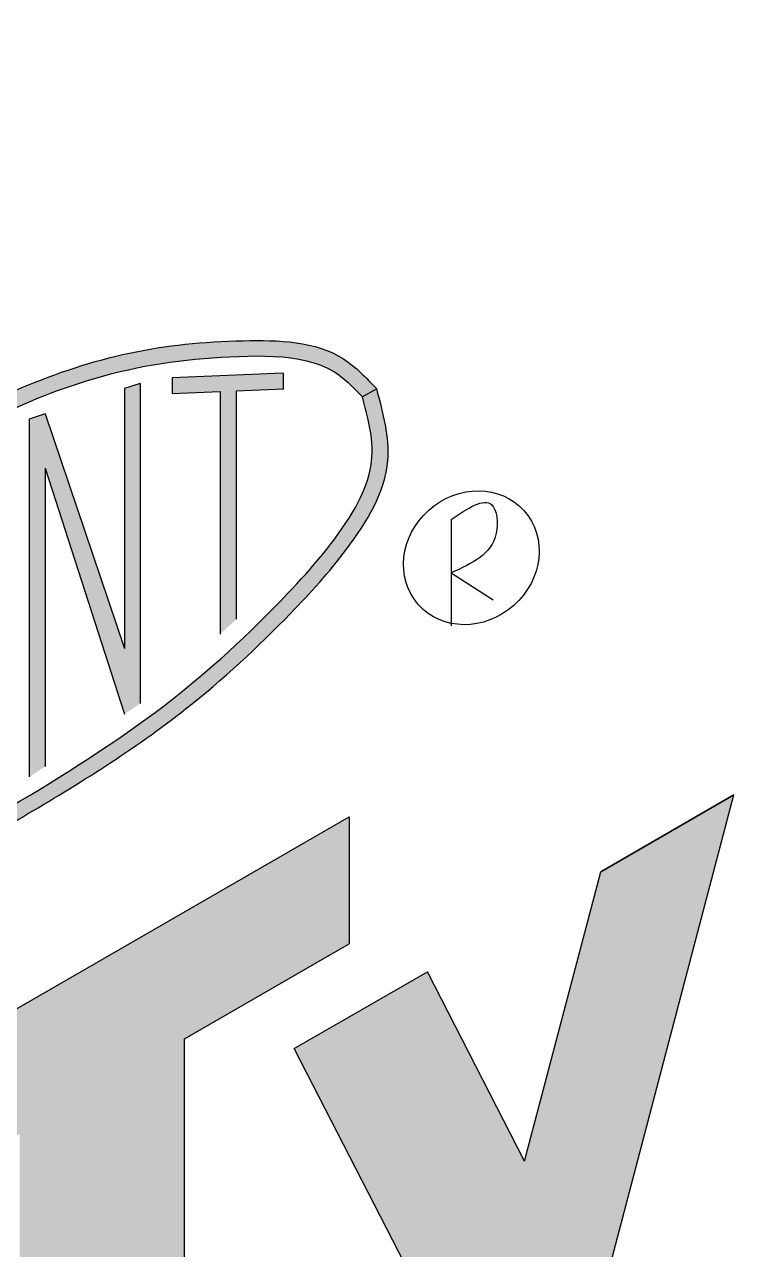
# Model space of a CAD drawing. Extents: x 0 to 51, y 0 to 66.
# Drawn here: x 14.854 to 16.279, y 43.976 to 46.391 of the extents above; entities that cross this region are included whole.
import ezdxf

# ---------------------------------------------------------------- set-up
doc = ezdxf.new("R2010")
doc.units = 0
doc.header["$LTSCALE"] = 1.5
doc.header["$MEASUREMENT"] = 0
for name, color, linetype in [('DUPONTLOGO', 242, 'CONTINUOUS'), ('INSULATION', 40, 'CONTINUOUS'), ('STRUCTURE', 252, 'CONTINUOUS')]:
    doc.layers.add(name, color=color, linetype=linetype)

# ---------------------------------------------------------------- blocks, each defined once
blk = doc.blocks.new('A$C1409495A')
at = {"layer": 'DUPONTLOGO', "color": 242}
for p, q in [((0.2343235615273898, 0.523827359091797), (0.2343235615273898, 1.616091367395711e-07)), ((0.2343235615273898, 0.2619137603504669), (0.4408312526641112, 0.1288168849679323))]:
    blk.add_line(p, q, dxfattribs=at)
blk.add_ellipse((0.333973993873542, 0.3360725358395484), major_axis=(0.2603864479023359, 0.231586749987972), ratio=0.9031737347499492, dxfattribs=at)
blk.add_spline([(0.2343235615273898, 0.523827359091797), (0.4345512185534517, 0.5967801724010542), (0.456416738787766, 0.4563911861724819), (0.2343235615273898, 0.2619137603504669)], degree=3, dxfattribs=at)

msp = doc.modelspace()

# ---------------------------------------------------------------- hatches: boundary and pattern name
at = {"layer": 'DUPONTLOGO'}
for color, points in [(242, [(13.74195948372059, 44.95803972249128), (13.74195948372059, 44.91814911310242), (13.74629067034566, 44.92185169936365), (13.75085578284242, 44.92573688899721), (13.75543038227141, 44.92961225145032), (13.76001404124511, 44.93347782827414), (13.76460633237598, 44.93733366101988), (13.76920682827647, 44.94117979123875), (13.77381510155905, 44.94501626048194), (13.77843072483617, 44.94884311030063), (13.7830532707203, 44.95266038224603), (13.78768231182391, 44.95646811786933), (13.79231742075946, 44.96026635872174), (13.79695817013939, 44.96405514635444), (13.80160413257619, 44.96783452231863), (13.8062548806823, 44.97160452816551), (13.8109099870702, 44.97536520544628), (13.81556902435236, 44.97911659571213), (13.8202315651412, 44.98285874051425), (13.8248971820492, 44.98659168140384), (13.82956544768885, 44.99031545993211), (13.83423593467258, 44.99403011765024), (13.83890821561286, 44.99773569610943), (13.84358186312215, 45.00143223686088), (13.84825644981294, 45.00511978145578), (13.85293154829765, 45.00879837144533), (13.85760673118875, 45.01246804838073), (13.86228157109872, 45.01612885381316), (13.86695564064001, 45.01978082929384), (13.87162851242508, 45.02342401637396), (13.8762997590664, 45.0270584566047), (13.88096895317643, 45.03068419153726), (13.88563566736764, 45.03430126272286), (13.89029947425246, 45.03790971171266), (13.89495994644338, 45.04150958005788), (13.89961665655287, 45.04510090930972), (13.90426917719336, 45.04868374101936), (13.90891708097733, 45.052258116738), (13.91355994051725, 45.05582407801685), (13.91819732842555, 45.05938166640708), (13.92282881731474, 45.06293092345991), (13.92745397979724, 45.06647189072653), (13.93207238848552, 45.07000460975813), (13.93668361599208, 45.07352912210591), (13.94128723492932, 45.07704546932106), (13.94588281790973, 45.08055369295479), (13.95046993754579, 45.08405383455829), (13.9550513836619, 45.08754597976709), (13.95963371303031, 45.09103028026694), (13.96421724185085, 45.09450681441877), (13.96880208244279, 45.09797565797309), (13.97338834712544, 45.10143688668042), (13.97797614821803, 45.10489057629125), (13.98256559803988, 45.10833680255612), (13.98715680891027, 45.11177564122551), (13.99174989314844, 45.11520716804996), (13.99634496307371, 45.11863145877997), (14.00094213100532, 45.12204858916605), (14.00554150926257, 45.12545863495871), (14.01014321016473, 45.12886167190846), (14.01474734603107, 45.13225777576582), (14.0193540291809, 45.1356470222813), (14.02396337193348, 45.13902948720541), (14.02857548660808, 45.14240524628865), (14.03319048552396, 45.14577437528155), (14.03780848100044, 45.14913694993461), (14.04242958535679, 45.15249304599836), (14.04705391091227, 45.15584273922327), (14.05168156998616, 45.15918610535989), (14.05631267489773, 45.16252322015873), (14.0609473379663, 45.16585415937028), (14.06558567151109, 45.16917899874505), (14.07022778785142, 45.17249781403358), (14.07487379930654, 45.17581068098636), (14.07952381819578, 45.17911767535391), (14.08417795683835, 45.18241887288673), (14.08883632755357, 45.18571434933535), (14.0934990426607, 45.18900418045026), (14.09816621447902, 45.19228844198199), (14.10283795532783, 45.19556720968104), (14.10751437752637, 45.19884055929793), (14.11219559339395, 45.20210856658316), (14.11688171524983, 45.20537130728725), (14.12157285541332, 45.20862885716072), (14.12626912620365, 45.21188129195406), (14.13097063994012, 45.2151286874178), (14.135677508942, 45.21837111930244), (14.1403898455286, 45.2216086633585), (14.14510776201915, 45.22484139533648), (14.14983137073297, 45.2280693909869), (14.15456078398931, 45.23129272606027), (14.15929611410746, 45.23451147630711), (14.16403747340669, 45.23772571747792), (14.16878497420629, 45.24093552532321), (14.17353872882555, 45.2441409755935), (14.17829884958371, 45.2473421440393), (14.18306544880006, 45.25053910641112), (14.18783863879389, 45.25373193845946), (14.19261853188449, 45.25692071593485), (14.19740524039111, 45.26010551458779), (14.20219887663305, 45.2632864101688), (14.20699955292956, 45.26646347842838), (14.21180738159995, 45.26963679511706), (14.21662247496347, 45.27280643598533), (14.22144494533943, 45.27597247678371), (14.22627401747282, 45.27913496480466), (14.23110853587301, 45.28229392766963), (14.23594840640177, 45.28544942252341), (14.24079353916753, 45.28860150663834), (14.24564384427876, 45.29175023728673), (14.25049923184393, 45.29489567174091), (14.25535961197147, 45.29803786727319), (14.26022489476985, 45.3011768811559), (14.26509499034752, 45.30431277066136), (14.26996980881293, 45.30744559306189), (14.27484926027455, 45.31057540562982), (14.27973325484082, 45.31370226563745), (14.2846217026202, 45.31682623035713), (14.28951451372114, 45.31994735706117), (14.29441159825213, 45.32306570302188), (14.29931286632157, 45.3261813255116), (14.30421822803797, 45.32929428180263), (14.30912759350973, 45.33240462916732), (14.31404087284534, 45.33551242487797), (14.31895797615326, 45.33861772620691), (14.32387881354192, 45.34172059042645), (14.3288032951198, 45.34482107480893), (14.33373133099533, 45.34791923662667), (14.33866283127701, 45.35101513315198), (14.34359770607324, 45.35410882165718), (14.34853586549251, 45.35720035941461), (14.35347721964325, 45.36028980369657), (14.35842167863396, 45.36337721177539), (14.36336915257306, 45.3664626409234), (14.36831955156899, 45.36954614841292), (14.37327278573024, 45.37262779151625), (14.37822876516525, 45.37570762750574), (14.38318739998248, 45.3787857136537), (14.38814860029038, 45.38186210723244), (14.3931122761974, 45.38493686551431), (14.39807833781202, 45.38801004577161), (14.40304669524267, 45.39108170527666), (14.40801725859782, 45.39415190130179), (14.41298993798591, 45.39722069111932), (14.4179646435154, 45.40028813200158), (14.42294128529477, 45.40335428122088), (14.42791977343245, 45.40641919604954), (14.43290001803689, 45.40948293375989), (14.43788192921656, 45.41254555162424), (14.4428654170799, 45.41560710691493), (14.44785039173539, 45.41866765690427), (14.45283676329146, 45.42172725886458), (14.45782444185659, 45.42478597006819), (14.46281333753922, 45.42784384778741), (14.46780336044779, 45.43090094929457), (14.47279442069079, 45.433957331862), (14.47778642837665, 45.437013052762), (14.48277929361385, 45.44006816926691), (14.48777292651081, 45.44312273864904), (14.492767237176, 45.44617681818072), (14.49776213571789, 45.44923046513427), (14.50275753224493, 45.45228373678201), (14.50775333686556, 45.45533669039626), (14.51274945968825, 45.45838938324934), (14.51774581082144, 45.46144187261358), (14.52274230037361, 45.46449421576129), (14.52773883845319, 45.4675464699648), (14.53147585122548, 45.46977061646992), (14.53521248074958, 45.47199394119755), (14.53894878308363, 45.474216314648), (14.54268481428582, 45.47643760732156), (14.54642063041435, 45.47865768971851), (14.55015628752736, 45.48087643233914), (14.55389184168307, 45.48309370568376), (14.55762734893963, 45.48530938025264), (14.56136286535522, 45.48752332654608), (14.56509844698803, 45.48973541506437), (14.56883414989625, 45.49194551630781), (14.57257003013801, 45.49415350077668), (14.57630614377153, 45.49635923897127), (14.58004254685497, 45.49856260139188), (14.58377929544652, 45.5007634585388), (14.58751644560435, 45.50296168091231), (14.59125405338665, 45.50515713901272), (14.59499217485157, 45.50734970334031), (14.59873086605731, 45.50953924439536), (14.60247018306205, 45.51172563267819), (14.60621018192396, 45.51390873868906), (14.60995091870122, 45.51608843292829), (14.613692449452, 45.51826458589614), (14.61743483023449, 45.52043706809293), (14.62117811710687, 45.52260575001893), (14.62492236612731, 45.52477050217446), (14.62866763335398, 45.52693119505977), (14.63241397484509, 45.52908769917518), (14.63616144665878, 45.53123988502097), (14.63991010485324, 45.53338762309745), (14.64366000548665, 45.53553078390488), (14.64741120461721, 45.53766923794358), (14.65116375830306, 45.53980285571382), (14.65491772260241, 45.54193150771591), (14.65867315357342, 45.54405506445013), (14.66243010727426, 45.54617339641676), (14.66618863976313, 45.54828637411612), (14.66994880709819, 45.55039386804847), (14.67371066533764, 45.55249574871413), (14.67747427053965, 45.55459188661337), (14.68123967876238, 45.55668215224649), (14.68500694606402, 45.55876641611378), (14.68877612850274, 45.56084454871553), (14.69254728213673, 45.56291642055203), (14.69632046302416, 45.56498190212358), (14.70009572722324, 45.56704086393046), (14.70387313079209, 45.56909317647297), (14.70765272978895, 45.57113871025139), (14.71143458027194, 45.57317733576603), (14.71521873829926, 45.57520892351716), (14.71900525992911, 45.57723334400508), (14.72279420121964, 45.57925046773008), (14.72658561822905, 45.58126016519247), (14.73037956701549, 45.58326230689251), (14.73417610363717, 45.58525676333051), (14.73797528415224, 45.58724340500675), (14.7417771646189, 45.58922210242154), (14.74558180109531, 45.59119272607515), (14.74938924963968, 45.59315514646789), (14.75319956631014, 45.59510923410003), (14.7570128071649, 45.59705485947187), (14.76082902826212, 45.59899189308372), (14.76464828566, 45.60092020543585), (14.76847063541672, 45.60283966702855), (14.77229613359043, 45.60475014836212), (14.77612483623932, 45.60665151993685), (14.77995679942157, 45.60854365225304), (14.78379207919536, 45.61042641581096), (14.78763073161889, 45.61229968111092), (14.79147281275029, 45.6141633186532), (14.79531837864776, 45.61601719893809), (14.79916748536949, 45.61786119246589), (14.80302018897365, 45.61969516973689), (14.80687654551842, 45.62151900125137), (14.81073661106197, 45.62333255750964), (14.81460044166248, 45.62513570901198), (14.81846809337813, 45.62692832625868), (14.82233962226711, 45.62871027975003), (14.82621508438757, 45.63048143998633), (14.83009453579773, 45.63224167746787), (14.83397803255572, 45.63399086269492), (14.83786563071976, 45.6357288661678), (14.84175738634799, 45.6374555583868), (14.84565335549863, 45.63917080985218), (14.8495535942298, 45.64087449106427), (14.85345815859975, 45.64256647252333), (14.85736710466659, 45.64424662472967), (14.86128048848855, 45.64591481818358), (14.86519836612379, 45.64757092338534), (14.86912079363049, 45.64921481083525), (14.8730478270668, 45.6508463510336), (14.87697952249093, 45.65246541448068), (14.88091593596106, 45.65407187167678), (14.88485712353534, 45.65566559312219), (14.88880314127198, 45.65724644931721), (14.89275404522914, 45.65881431076212), (14.89670989146499, 45.66036904795723), (14.90067073603774, 45.6619105314028), (14.90463663500553, 45.66343863159915), (14.90860764442657, 45.66495321904656), (14.912583820359, 45.66645416424532), (14.91656521886105, 45.66794133769572), (14.92055189599085, 45.66941460989806), (14.92454390780661, 45.67087385135261), (14.92854131036648, 45.67231893255969), (14.93254415972868, 45.67374972401957), (14.93655251195133, 45.67516609623255), (14.94056642309266, 45.67656791969893), (14.94458594921083, 45.67795506491898), (14.94861048190576, 45.67932710583804), (14.95263606628504, 45.68068217483864), (14.95666212156226, 45.68201999149981), (14.96068874666643, 45.68334058462191), (14.96471604052658, 45.68464398300524), (14.9687441020717, 45.68593021545012), (14.97277303023083, 45.6871993107569), (14.97680292393298, 45.68845129772587), (14.98083388210715, 45.68968620515738), (14.98486600368237, 45.69090406185174), (14.98889938758767, 45.69210489660928), (14.99293413275204, 45.69328873823032), (14.99697033810452, 45.69445561551519), (15.0010081025741, 45.6956055572642), (15.00504752508982, 45.69673859227769), (15.00908870458069, 45.69785474935598), (15.01313173997572, 45.69895405729938), (15.01717673020393, 45.70003654490823), (15.02122377419434, 45.70110224098284), (15.02527297087596, 45.70215117432355), (15.0293244191778, 45.70318337373067), (15.03337821802889, 45.70419886800453), (15.03743446635823, 45.70519768594545), (15.04149326309486, 45.70617985635376), (15.04555470716778, 45.70714540802977), (15.04961889750601, 45.70809436977382), (15.05368593303857, 45.70902677038622), (15.05775591269446, 45.70994263866731), (15.06182893540273, 45.7108420034174), (15.06590510009235, 45.71172489343682), (15.06998450569237, 45.71259133752589), (15.07406725113179, 45.71344136448494), (15.07815343533966, 45.71427500311428), (15.08224315724493, 45.71509228221425), (15.08633651577668, 45.71589323058516), (15.09043360986389, 45.71667787702734), (15.0945345384356, 45.71744625034112), (15.09863940042081, 45.71819837932681), (15.10274829474852, 45.71893429278475), (15.1068613203478, 45.71965401951525), (15.1109785761476, 45.72035758831864), (15.115100161077, 45.72104502799525), (15.11922617406496, 45.72171636734538), (15.12335671404054, 45.72237163516937), (15.12749187993273, 45.72301086026756), (15.13163177067054, 45.72363407144024), (15.13577648518302, 45.72424129748776), (15.13992612239916, 45.72483256721043), (15.14408078124798, 45.72540790940858), (15.14824056065851, 45.72596735288253), (15.15240555955972, 45.72651092643261), (15.15657587688069, 45.72703865885914), (15.16075161155041, 45.72755057896243), (15.16493286249789, 45.72804671554282), (15.16911972865213, 45.72852709740064), (15.1733123089422, 45.7289917533362), (15.17751070229706, 45.72944071214982), (15.18171500764575, 45.72987400264184), (15.18592532391727, 45.73029165361257), (15.19014175004068, 45.73069369386235), (15.19436438494495, 45.73108015219148), (15.19859332755912, 45.7314510574003), (15.2028286768122, 45.73180643828913), (15.20707053163321, 45.73214632365829), (15.21132461801064, 45.73247645476182), (15.21559776376006, 45.73280391281958), (15.21988873481919, 45.73312773272709), (15.2241962553034, 45.73344690728882), (15.2285190493281, 45.73376042930925), (15.23285584100869, 45.73406729159288), (15.23720535446057, 45.73436648694419), (15.24156631379915, 45.73465700816767), (15.24593744313981, 45.73493784806779), (15.25031746659798, 45.73520799944907), (15.25470510828904, 45.73546645511596), (15.25909909232841, 45.73571220787296), (15.26349814283148, 45.73594425052458), (15.26790098391365, 45.73616157587526), (15.27230633969032, 45.73636317672953), (15.27671293427687, 45.73654804589184), (15.28111949178876, 45.7367151761667), (15.28552473634133, 45.7368635603586), (15.28992739205003, 45.73699219127201), (15.29432618303022, 45.73710006171142), (15.29871983339733, 45.73718616448132), (15.30310706726675, 45.7372494923862), (15.30748660875386, 45.73728903823054), (15.31185718197412, 45.73730379481882), (15.31621751104286, 45.73729275495554), (15.32056632007553, 45.73725491144518), (15.32490233318752, 45.73718925709223), (15.32922427449422, 45.73709478470116), (15.33353086811104, 45.73697048707648), (15.33782083815339, 45.73681535702266), (15.34209290873665, 45.7366283873442), (15.34634580397625, 45.73640857084558), (15.35057824798756, 45.73615490033127), (15.35478896488598, 45.73586636860578), (15.35897667878695, 45.73554196847358), (15.36314011380583, 45.73518069273918), (15.36727799405806, 45.73478153420704), (15.37138904365901, 45.73434348568165), (15.37547198672408, 45.73386553996751), (15.37952554736869, 45.73334668986909), (15.38354844970823, 45.73278592819089), (15.38753941785811, 45.7321822477374), (15.39149717593372, 45.73153464131308), (15.39542044805046, 45.73084210172244), (15.39930795832376, 45.73010362176997), (15.40315843086898, 45.72931819426014), (15.40697058980155, 45.72848481199744), (15.41074315923686, 45.72760246778636), (15.41447486329031, 45.72667015443139), (15.4181644260773, 45.72568686473701), (15.42181057171324, 45.7246515915077), (15.42541202431352, 45.72356332754796), (15.42896750799355, 45.72242106566227), (15.43247574686873, 45.72122379865512), (15.43593546505447, 45.71997051933099), (15.43934538666616, 45.71866022049436), (15.44270423581918, 45.71729189494974), (15.44601073662898, 45.71586453550159), (15.44926361321092, 45.71437713495443), (15.45246158968041, 45.7128286861127), (15.45560339015287, 45.71121818178092), (15.45868773874369, 45.70954461476357), (15.46171335956825, 45.70780697786513), (15.46468173426669, 45.70600212464126), (15.46762594775468, 45.70410442836312), (15.47055746071541, 45.70210926460317), (15.47347812524794, 45.70001994354523), (15.4763897934513, 45.69783977537311), (15.4792943174246, 45.69557207027063), (15.48219354926687, 45.6932201384216), (15.48508934107717, 45.69078729000984), (15.48798354495457, 45.68827683521917), (15.49087801299814, 45.68569208423339), (15.49377459730694, 45.68303634723632), (15.49667514998001, 45.68031293441179), (15.49958152311643, 45.6775251559436), (15.50249556881525, 45.67467632201556), (15.50541913917556, 45.67176974281151), (15.50835408629638, 45.66880872851524), (15.51130226227679, 45.66579658931058), (15.51426551921585, 45.66273663538134), (15.51724570921263, 45.65963217691133), (15.52024468436628, 45.65648652408434), (15.54834190737699, 45.67226573473441), (15.54527174768373, 45.67551458672563), (15.54219901859497, 45.67875878581873), (15.53912115071529, 45.68199367911557), (15.53603557464916, 45.68521461371802), (15.53293972100113, 45.68841693672795), (15.52983102037572, 45.69159599524724), (15.52670690337747, 45.69474713637776), (15.5235648006109, 45.69786570722137), (15.52040214268052, 45.70094705487994), (15.51721636019087, 45.70398652645536), (15.51400488374645, 45.70697946904948), (15.51076514395183, 45.70992122976418), (15.5074945714115, 45.71280715570133), (15.50419059672998, 45.71563259396281), (15.50085065051184, 45.71839289165048), (15.49747216336155, 45.72108339586621), (15.49405256588366, 45.72369945371187), (15.49058928868271, 45.72623641228935), (15.48707976236321, 45.72868961870049), (15.48352141752969, 45.73105442004718), (15.47991209535445, 45.7333268376734), (15.47625217740155, 45.73550706480195), (15.47254301571853, 45.73759688840177), (15.46878596429333, 45.73959809862836), (15.4649823771139, 45.74151248563726), (15.46113360816818, 45.74334183958398), (15.45724101144415, 45.74508795062404), (15.45330594092971, 45.74675260891297), (15.44932975061285, 45.74833760460628), (15.44531379448148, 45.7498447278595), (15.44125942652359, 45.75127576882814), (15.4371680007271, 45.75263251766772), (15.43304087107995, 45.75391676453378), (15.42887939157011, 45.75513029958181), (15.42468491618553, 45.75627491296736), (15.42045879891413, 45.75735239484592), (15.41620239374387, 45.75836453537304), (15.41191705466272, 45.75931312470422), (15.40760413565862, 45.76019995299499), (15.40326499071949, 45.76102681040087), (15.39890097383332, 45.76179548707738), (15.39451343898801, 45.76250777318003), (15.39010374017155, 45.76316545886436), (15.38567323137188, 45.76377033428587), (15.38122326657694, 45.76432418960009), (15.37675519977466, 45.76482881496254), (15.37227038495301, 45.76528600052875), (15.36777017609995, 45.76569753645422), (15.3632559272034, 45.76606521289448), (15.35872899225132, 45.76639082000506), (15.35419072523166, 45.76667614794146), (15.34964248013236, 45.76692298685921), (15.34508561094138, 45.76713312691385), (15.34052147164667, 45.76730835826087), (15.33595141623616, 45.7674504710558), (15.3313767986978, 45.76756125545417), (15.32679897301956, 45.76764250161149), (15.32221929318936, 45.76769599968329), (15.31763911319518, 45.76772353982508), (15.31305978702494, 45.76772691219238), (15.30848266866661, 45.76770790694072), (15.30390911210812, 45.76766831422562), (15.29934047133742, 45.76760992420258), (15.29477810034246, 45.76753452702715), (15.2902233531112, 45.76744391285483), (15.28567758363158, 45.76733987184115), (15.28114198934156, 45.76722399576022), (15.27661677591286, 45.76709661961164), (15.27210176182029, 45.76695758773597), (15.26759676465221, 45.76680674335046), (15.26310160199702, 45.76664392967234), (15.25861609144309, 45.76646898991883), (15.25414005057877, 45.76628176730718), (15.24967329699246, 45.76608210505461), (15.24521564827252, 45.76586984637836), (15.24076692200734, 45.76564483449565), (15.23632693578526, 45.76540691262374), (15.23189550719468, 45.76515592397984), (15.22747245382398, 45.7648917117812), (15.2230575932615, 45.76461411924504), (15.21865074309567, 45.7643229895886), (15.2142517209148, 45.76401816602911), (15.20986034430732, 45.7636994917838), (15.20547643086155, 45.76336681006993), (15.20109979816591, 45.76301996410469), (15.19673026380875, 45.76265879710535), (15.19236764537845, 45.76228315228911), (15.18801176046338, 45.76189287287324), (15.18366242665192, 45.76148780207495), (15.17931946153246, 45.76106778311149), (15.17498268269333, 45.76063265920007), (15.17065190772294, 45.76018227355794), (15.16632695420964, 45.75971646940232), (15.16200763974183, 45.75923508995047), (15.15769378190785, 45.75873797841959), (15.15338519829612, 45.75822497802694), (15.14908170649497, 45.75769593198974), (15.14478312409281, 45.75715068352522), (15.14048926867798, 45.75658907585063), (15.13619995783887, 45.75601095218318), (15.13191500916386, 45.75541615574013), (15.12763424024131, 45.75480452973869), (15.12335746865961, 45.75417591739611), (15.11908451200711, 45.75353016192961), (15.1148151878722, 45.75286710655644), (15.11054931384325, 45.75218659449381), (15.10628670750864, 45.75148846895897), (15.10202718645675, 45.75077257316916), (15.09777056827593, 45.7500387503416), (15.09351667055458, 45.74928684369352), (15.08926531088105, 45.74851669644216), (15.08501630684373, 45.74772815180476), (15.08076947603099, 45.74692105299854), (15.07652463603119, 45.74609524324075), (15.07228160443275, 45.74525056574861), (15.06804019882398, 45.74438686373935), (15.0638002367933, 45.74350398043022), (15.05956153744246, 45.74260176062251), (15.05532402290402, 45.74168015696041), (15.051087782466, 45.74073929705062), (15.04685292070384, 45.73977932450124), (15.04261954219299, 45.73880038292035), (15.03838775150888, 45.73780261591607), (15.03415765322694, 45.73678616709648), (15.02992935192262, 45.73575118006968), (15.02570295217132, 45.73469779844377), (15.02147855854849, 45.73362616582684), (15.01725627562956, 45.73253642582699), (15.01303620798998, 45.73142872205233), (15.00881846020516, 45.73030319811094), (15.00460313685056, 45.72915999761092), (15.00039034250159, 45.72799926416037), (14.99618018173371, 45.72682114136739), (14.99197275912232, 45.72562577284007), (14.98776817924286, 45.72441330218651), (14.9835665466708, 45.7231838730148), (14.97936796598154, 45.72193762893304), (14.97517254175051, 45.72067471354934), (14.97098037855318, 45.71939527047178), (14.96679158096494, 45.71809944330846), (14.96260625356123, 45.71678737566749), (14.95842450091752, 45.71545921115694), (14.95424642760922, 45.71411509338493), (14.95007213821177, 45.71275516595956), (14.94590173730057, 45.7113795724889), (14.94173532945109, 45.70998845658107), (14.93757301923878, 45.70858196184417), (14.93341491123903, 45.70716023188627), (14.92926111002728, 45.70572341031549), (14.92511172017899, 45.70427164073993), (14.92096684626958, 45.70280506676766), (14.91682659287449, 45.7013238320068), (14.91269106456915, 45.69982808006544), (14.90856036592898, 45.69831795455168), (14.90443460152943, 45.69679359907362), (14.90031387594593, 45.69525515723934), (14.8961982937539, 45.69370277265695), (14.89208795952879, 45.69213658893454), (14.88798297784604, 45.69055674968021), (14.88388345328106, 45.68896339850206), (14.87978949040931, 45.68735667900819), (14.87570119380621, 45.68573673480669), (14.87161866804718, 45.68410370950565), (14.86754201770768, 45.68245774671318), (14.86347134736312, 45.68079899003737), (14.85940676158896, 45.67912758308631), (14.85534836496061, 45.67744366946812), (14.85129626205352, 45.67574739279087), (14.84725055460683, 45.67403889658667), (14.84321126376156, 45.6723183222278), (14.83917832047082, 45.67058580866976), (14.83515165092581, 45.66884149474045), (14.83113118131777, 45.66708551926776), (14.82711683783793, 45.66531802107961), (14.82310854667753, 45.66353913900387), (14.81910623402774, 45.66174901186845), (14.81510982607986, 45.65994777850126), (14.81111924902505, 45.65813557773016), (14.80713442905459, 45.65631254838309), (14.80315529235966, 45.65447882928792), (14.79918176513154, 45.65263455927256), (14.79521377356141, 45.6507798771649), (14.79125124384051, 45.64891492179284), (14.78729410216008, 45.64703983198427), (14.78334227471132, 45.64515474656711), (14.77939568768549, 45.64325980436923), (14.7754542672738, 45.64135514421854), (14.77151793966746, 45.63944090494294), (14.76758663105772, 45.63751722537033), (14.76366026763581, 45.6355842443286), (14.75973877559295, 45.63364210064564), (14.75582208112036, 45.63169093314936), (14.75191011040926, 45.62973088066765), (14.74800278965088, 45.62776208202841), (14.74410004503645, 45.62578467605955), (14.74020180275721, 45.62379880158894), (14.73630798900439, 45.6218045974445), (14.73241852996918, 45.61980220245412), (14.72853335184283, 45.61779175544569), (14.72465238081656, 45.61577339524712), (14.72077554308163, 45.6137472606863), (14.71690276482923, 45.61171349059113), (14.71303397225057, 45.6096722237895), (14.70916909153692, 45.60762359910932), (14.70530804887949, 45.60556775537848), (14.70145077046951, 45.60350483142488), (14.69759718249819, 45.6014349660764), (14.69374721115676, 45.59935829816097), (14.68990078263647, 45.59727496650647), (14.68605782312852, 45.59518510994079), (14.68221825882415, 45.59308886729183), (14.67838201591459, 45.5909863773875), (14.67454902059106, 45.58887777905569), (14.67071919904478, 45.58676321112429), (14.666892477467, 45.58464281242121), (14.66306878204892, 45.58251672177433), (14.65924803898177, 45.58038507801157), (14.6554301744568, 45.57824801996081), (14.6516151146652, 45.57610568644995), (14.64780278579823, 45.5739582163069), (14.64399311404711, 45.57180574835954), (14.64018602560304, 45.56964842143577), (14.63638144665728, 45.5674863743635), (14.63257930340104, 45.56531974597062), (14.62877952202555, 45.56314867508502), (14.62498202872203, 45.56097330053461), (14.62118674968173, 45.55879376114728), (14.61739361109585, 45.55661019575092), (14.61360253915562, 45.55442274317345), (14.60981346005227, 45.55223154224274), (14.60602629997703, 45.5500367317867), (14.60224098512114, 45.54783845063324), (14.59845744167581, 45.54563683761024), (14.59467559583226, 45.5434320315456), (14.59089537378173, 45.54122417126722), (14.58711670171544, 45.53901339560299), (14.58333950582461, 45.53679984338083), (14.57956371230048, 45.53458365342861), (14.57578924733428, 45.53236496457424), (14.57201603711722, 45.53014391564562), (14.56824400784055, 45.52792064547064), (14.56447308569545, 45.5256952928772), (14.56070319687321, 45.5234679966932), (14.55693426756501, 45.52123889574653), (14.55316622396209, 45.5190081288651), (14.54939899225568, 45.51677583487679), (14.545632498637, 45.51454215260951), (14.54186666929729, 45.51230722089116), (14.53810143042776, 45.51007117854963), (14.53433670821966, 45.50783416441282), (14.53057242886419, 45.50559631730862), (14.52680851855257, 45.50335777606495), (14.52304490347606, 45.50111867950967), (14.51928150982587, 45.49887916647071), (14.51551826379323, 45.49663937577595), (14.51175509156936, 45.4943994462533), (14.50673564624869, 45.49133331848855), (14.50171628342198, 45.48826712748266), (14.49669708558321, 45.48520080999447), (14.49167813522632, 45.48213430278287), (14.4866595148453, 45.47906754260669), (14.48164130693411, 45.4760004662248), (14.4766235939867, 45.47293301039606), (14.47160645849706, 45.46986511187932), (14.46658998295914, 45.46679670743343), (14.46157424986689, 45.46372773381726), (14.4565593417143, 45.46065812778966), (14.45154534099532, 45.4575878261095), (14.44653233020395, 45.45451676553562), (14.4415203918341, 45.45144488282689), (14.43650960837977, 45.44837211474216), (14.43150006233492, 45.44529839804029), (14.42649183619351, 45.44222366948014), (14.42148501244951, 45.43914786582057), (14.41647967359688, 45.43607092382042), (14.41147590212958, 45.43299278023856), (14.4064737805416, 45.42991337183386), (14.40147339132687, 45.42683263536515), (14.39647481697939, 45.42375050759131), (14.3914781399931, 45.42066692527118), (14.38648344286199, 45.41758182516364), (14.38149080807999, 45.41449514402753), (14.37650031814108, 45.4114068186217), (14.37151205553924, 45.40831678570503), (14.36652610276843, 45.40522498203636), (14.3615425423226, 45.40213134437455), (14.35656145669572, 45.39903580947847), (14.35158292838177, 45.39593831410696), (14.3466070398747, 45.39283879501889), (14.34163387366848, 45.38973718897311), (14.33666351225708, 45.38663343272847), (14.33169603813445, 45.38352746304385), (14.32673153379459, 45.38041921667809), (14.32177008173142, 45.37730863039005), (14.31681176443894, 45.37419564093859), (14.31185666441108, 45.37108018508257), (14.30690486414184, 45.36796219958084), (14.30195644612516, 45.36484162119226), (14.29701149285503, 45.36171838667569), (14.2920700868254, 45.35859243278999), (14.28713231053024, 45.35546369629401), (14.28219824646351, 45.35233211394661), (14.27726797711917, 45.34919762250664), (14.2723415849912, 45.34606015873298), (14.26741915257355, 45.34291965938446), (14.26250076236019, 45.33977606121996), (14.25758649684511, 45.33662930099832), (14.25267643852223, 45.33347931547841), (14.24777066988554, 45.33032604141908), (14.24286927342901, 45.32716941557918), (14.2379723316466, 45.32400937471758), (14.23307992703226, 45.32084585559314), (14.22819214207999, 45.31767879496471), (14.22330905928371, 45.31450812959115), (14.21843076113743, 45.31133379623132), (14.21355733013507, 45.30815573164406), (14.20868884877065, 45.30497387258825), (14.20382539953809, 45.30178815582273), (14.19896706493137, 45.29859851810637), (14.19411392744445, 45.29540489619802), (14.1892660695713, 45.29220722685655), (14.1844235738059, 45.2890054468408), (14.17958652264218, 45.28579949290963), (14.17475499857414, 45.28258930182191), (14.16992908409573, 45.27937481033648), (14.1651088617009, 45.27615595521222), (14.16029441388365, 45.27293267320797), (14.15548582313792, 45.26970490108258), (14.15068317195768, 45.26647257559493), (14.14588654283691, 45.26323563350386), (14.14109601826954, 45.25999401156824), (14.13631168074956, 45.25674764654691), (14.13153361277094, 45.25349647519875), (14.12676189682762, 45.2502404342826), (14.12199661541359, 45.24697946055732), (14.11723784914275, 45.24371349075446), (14.11248558734816, 45.24044246027905), (14.10773968903463, 45.23716630264223), (14.10300000320562, 45.2338849512098), (14.09826637886459, 45.23059833934754), (14.09353866501502, 45.22730640042124), (14.08881671066032, 45.2240090677967), (14.08410036480402, 45.22070627483971), (14.07938947644952, 45.21739795491606), (14.0746838946003, 45.21408404139154), (14.06998346825984, 45.21076446763195), (14.06528804643156, 45.20743916700308), (14.06059747811895, 45.20410807287071), (14.05591161232545, 45.20077111860065), (14.05123029805455, 45.19742823755867), (14.04655338430968, 45.19407936311057), (14.0418807200943, 45.19072442862216), (14.03721215441188, 45.18736336745921), (14.03254753626587, 45.18399611298752), (14.02788671465976, 45.18062259857288), (14.02322953859696, 45.17724275758108), (14.01857585708098, 45.17385652337791), (14.01392551911525, 45.17046382932918), (14.00927837370324, 45.16706460880066), (14.0046342698484, 45.16365879515815), (13.99999305655419, 45.16024632176744), (13.99535458282406, 45.15682712199432), (13.99071869766152, 45.15340112920459), (13.98608525006998, 45.14996827676403), (13.9814540890529, 45.14652849803844), (13.97682506361377, 45.14308172639362), (13.97219802275603, 45.13962789519534), (13.96757281548314, 45.13616693780941), (13.96294929079855, 45.13269878760161), (13.95832729770575, 45.12922337793774), (13.95370668520818, 45.12574064218359), (13.94908730230929, 45.12225051370495), (13.94446899801255, 45.11875292586761), (13.93985162132142, 45.11524781203737), (13.93523502123938, 45.11173510558001), (13.93061904676985, 45.10821473986132), (13.92600354691632, 45.10468664824712), (13.92138837068222, 45.10115076410317), (13.91677336707104, 45.09760702079527), (13.91215838508623, 45.09405535168922), (13.90754327373125, 45.09049569015081), (13.90292788200955, 45.08692796954582), (13.8983120589246, 45.08335212324005), (13.89369565347985, 45.0797680845993), (13.88907851467877, 45.07617578698935), (13.88446049152481, 45.07257516377599), (13.87984143302145, 45.06896614832503), (13.87522118817212, 45.06534867400224), (13.8705996059803, 45.06172267417342), (13.86597653544945, 45.05808808220437), (13.861351825583, 45.05444483146087), (13.85672532538446, 45.05079285530871), (13.85209688385726, 45.0471320871137), (13.84746635000485, 45.04346246024161), (13.8428335728307, 45.03978390805825), (13.83819840133827, 45.0360963639294), (13.83356068453104, 45.03239976122084), (13.82892027141243, 45.0286940332984), (13.82427701098592, 45.02497911352783), (13.81963075225499, 45.02125493527495), (13.81498134422307, 45.01752143190555), (13.81032863589363, 45.0137785367854), (13.80567247627012, 45.01002618328031), (13.80101271435601, 45.00626430475607), (13.79634919915478, 45.00249283457847), (13.79168177966983, 44.9987117061133), (13.78701030490468, 44.99492085272635), (13.78233462386277, 44.99112020778342), (13.77765458554754, 44.98730970465029), (13.77297003896248, 44.98348927669276), (13.76828083311104, 44.97965885727662), (13.76358681699665, 44.97581837976766), (13.75888783962282, 44.97196777753167), (13.75418375012413, 44.96810698390882), (13.74947475940405, 44.96423586154971), (13.74476222937344, 44.9603540481983)]), (242, [(15.27127812314616, 45.668076021582), (15.36368674038279, 45.67204625126747), (15.36368674038286, 45.70332508003465), (15.14493674038289, 45.69392673851983), (15.14493674038289, 45.66264790975268), (15.24002812314616, 45.66673340136559), (15.24002812314616, 45.18888902984678), (15.27127812314616, 45.21815399654695)]), (242, [(14.86368674038293, 44.90723141153536), (14.89493674038268, 44.92789425962091), (14.89493674038316, 45.51597642403921), (15.05118674038293, 45.0312085000498), (15.08243674038289, 45.05187134813552), (15.0824367403829, 45.68323490189489), (15.05118674038314, 45.67319134574392), (15.05118674038309, 45.16044067840961), (14.89493674038302, 45.62297356498881), (14.8636867403829, 45.61293000883776)]), (182, [(16.25198754795174, 44.87167816743695), (15.98972802153258, 44.72026255926116), (15.83978550966329, 44.14970733701882), (15.64822167058638, 44.5230937756125), (15.38596214416732, 44.3716781674369), (15.72463727876217, 43.71154991486096), (15.60246849511348, 43.24667816743702), (15.86472802153258, 43.39809377561258)]), (182, [(14.84469626680205, 44.20351573473437), (14.84469626680204, 43.20351573473438), (15.16945579322119, 43.39101573473438), (15.1694557932213, 44.39101573473437), (15.49421531964045, 44.57851573473438), (15.49421531964045, 44.82851573473437), (14.5199367403829, 44.26601573473438), (14.5199367403829, 44.01601573473438)])]:
    msp.add_hatch(color=color, dxfattribs=at).paths.add_polyline_path(points)
h = msp.add_hatch(color=242, dxfattribs=at)
edge = h.paths.add_edge_path()
edge.add_spline(control_points=[(15.54834190737699, 45.67226573473441), (15.56126910582687, 45.62476108397284), (15.59167837537368, 45.51301361329395), (15.49691327506596, 45.35703473557723), (15.35546142378105, 45.20164901382351), (15.15000602463859, 45.01078370186876), (14.85321968288707, 44.82660349986428), (14.63040899670303, 44.70253193176883), (14.51993674038293, 44.64101573473438)], knot_values=[0, 0, 0, 0, 0.07140672790437241, 0.16797347427779, 0.251697098529822, 0.3916885399395568, 0.5846187000068773, 0.7743438912938334, 0.7743438912938334, 0.7743438912938334, 0.7743438912938334], degree=3, periodic=0)
edge.add_line((14.51993674038293, 44.64101573473445), (14.50517119633751, 44.66856190809158))
edge.add_spline(control_points=[(14.50517114033252, 44.66856187693007), (14.71938401645009, 44.78783551797895), (14.93781378070423, 44.9019451204105), (15.21701491175297, 45.11479163953673), (15.29860862877894, 45.19058019542747), (15.42033580834239, 45.31885899080545), (15.46653955994978, 45.37173011554141), (15.52975541030408, 45.47800947952668), (15.54415223640507, 45.5236755337376), (15.53497420043175, 45.60062439361799), (15.527964365187, 45.62795733872004), (15.52024468436619, 45.65648652408431)], knot_values=[0.0002505584379334802, 0.0002505584379334802, 0.0002505584379334802, 0.0002505584379334802, 0.3681301305683303, 0.3681301305683303, 0.5353339496185356, 0.5353339496185356, 0.6400473331687101, 0.6400473331687101, 0.7273425474151587, 0.7273425474151587, 0.7705355621334626, 0.7705355621334626, 0.7705355621334626, 0.7705355621334626], degree=3, periodic=0)
edge.add_line((15.52024468436619, 45.65648652408433), (15.54834190737691, 45.67226573473441))
at = {"layer": 'INSULATION', "linetype": 'CONTINUOUS'}
h = msp.add_hatch(dxfattribs=at)
h.set_pattern_fill('CROSS', color=256, scale=0.8, angle=30, style=0)
h.set_pattern_definition([(30, (47.65412484914286, 3.737934772835438), (0.07320508075688777, 0.2732050807568878), [0.1, -0.3]), (120, (47.72242611933208, 3.719633502646216), (-0.2732050807568877, 0.07320508075688778), [0.0999999999999999, -0.2999999999999996])])
h.paths.add_polyline_path([(16.55508025747702, 51.03501971976812, 0.04479910819463599), (16.75263087065889, 51.94322904408995, -0.00933874417187991), (16.84835766494055, 52.60657809837045), (16.84835766494055, 55.70600473721726), (16.22231713654278, 54.89412323246671, -0.1217965596194791), (16.02720656534879, 54.64109382470753), (13.30211391005128, 51.1070537343159), (13.30211391005128, 37.32158711000729), (13.39250757215589, 37.37377591515642), (13.39250757215586, 47.26472943962523), (13.88346159177384, 47.53262341911723), (14.9085122249918, 48.51036837813099, 0.03370422444086459), (15.41598244411242, 49.0643242623625, 0.01612494577826852), (16.02973875320004, 49.88522929960536, 0.05565526587535751), (16.3586635541912, 50.48939157423598, 0.02091384948871564)])
at = {"layer": 'STRUCTURE', "linetype": 'CONTINUOUS'}
h = msp.add_hatch(dxfattribs=at)
h.set_pattern_fill('AR-SAND', color=256, scale=0.25, style=0)
h.set_pattern_definition([(37.50000000000001, (112.0784021912516, 3.737934772835438), (-0.01574833952740204, 0.4817059422532897), [0, -0.38, 0, -0.425, 0, -0.40625]), (7.499999999999999, (112.0784021912516, 3.737934772835438), (0.4424441763169318, 0.7055365163074351), [0, -0.205, 0, -0.3425, 0, -0.13125]), (327.5, (111.7709021912516, 3.737934772835438), (0.7785354654378738, 0.001414763384241124), [0, -0.125, 0, -0.45, 0, -0.5875]), (317.5, (111.7709021912516, 3.737934772835438), (0.7515316511430733, 0.2194188912335623), [0, -0.0625, 0, -0.295, 0, -0.3375])])
h.paths.add_polyline_path([(15.17914516367446, 48.35411837813099, 0.03370422444086459), (15.68661538279508, 48.9080742623625, 0.01612494577826852), (16.3003716918827, 49.72897929960536, 0.05565526587535751), (16.62929649287386, 50.33314157423598, 0.02091384948871564), (16.82571319615968, 50.87876971976812, 0.04479910819463599), (17.02326380934156, 51.78697904408995, -0.02073115222964426), (17.26917059188187, 53.25382805770879, -0.04506024657635373), (17.59900660061035, 54.32917860546343, -0.2633397162337647), (18.07540966951279, 55.0513641065704), (18.07540966951279, 55.36386410657042, 0.3092693900534314), (17.32837366192769, 54.48542860546345, 0.0450602465763511), (16.99853765319922, 53.41007805770888, 0.02073115222964576), (16.75263087065889, 51.94322904408993, -0.04479910819464277), (16.55508025747694, 51.03501971976797, -0.02091384948869362), (16.35866355419137, 50.48939157423639, -0.05565526587538272), (16.02973875320011, 49.88522929960548, -0.01612494577827236), (15.41598244411234, 49.06432426236242, -0.03370422444085961), (14.9085122249918, 48.51036837813099), (13.88346159177382, 47.53262341911721), (13.39250757215586, 47.26472943962521), (13.6631405108385, 47.10847943962521), (14.15409453045645, 47.37637341911721)])
h.paths.add_polyline_path([(13.66314051083856, 47.10847943962518), (13.39250757215586, 47.26472943962521), (13.39250757215588, 37.26939830485816), (13.66314051083855, 37.11314830485816)])

# ---------------------------------------------------------------- linework, layer by layer
at = {"layer": 'DUPONTLOGO', "color": 242}
for p, q in [((15.3636867403829, 45.70332508003465), (15.1449367403829, 45.69392673851983)), ((15.3636867403829, 45.70332508003465), (15.36368674038279, 45.67204625126747)), ((15.0824367403829, 45.68323490189489), (15.05118674038302, 45.67319134574389)), ((15.05118674038313, 45.67319134574389), (15.05118674038313, 45.16044067840984)), ((15.0824367403829, 45.68323490189489), (15.0824367403829, 45.05187134813553)), ((15.1449367403829, 45.69392673851983), (15.1449367403829, 45.66264790975268)), ((15.36502812314616, 45.67210388223118), (15.27127812314616, 45.668076021582)), ((15.54834190737695, 45.67226573473441), (15.52024468436623, 45.6564865240843)), ((15.24002812314627, 45.66673340136559), (15.14493674038279, 45.66264790975268)), ((15.24002812314616, 45.66740471147379), (15.24002812314616, 45.18888902984683)), ((15.27127812314616, 45.668076021582), (15.27127812314616, 45.2181539965469)), ((14.89493674038302, 45.62297356498881), (14.8636867403829, 45.61293000883776)), ((14.8636867403829, 45.61293000883776), (14.8636867403829, 44.90723141153535)), ((14.89493674038302, 45.62297356498881), (15.05118674038302, 45.16044067840993)), ((14.89493674038313, 45.51597642403921), (15.0511867403829, 45.0312085000498)), ((14.89493674038313, 45.51597642403932), (14.89493674038268, 44.92789425962106))]:
    msp.add_line(p, q, dxfattribs=at)
at = {"layer": 'DUPONTLOGO', "color": 182}
for p, q in [((15.8647280215326, 43.39809377561261), (16.25198754795174, 44.87167816743694)), ((15.98972802153271, 44.72026255926123), (16.25198754795174, 44.87167816743694)), ((16.25198754795174, 44.87167816743694), (15.9897280215326, 44.7202625592613)), ((14.5199367403829, 44.26601573473438), (15.49421531964045, 44.82851573473438)), ((15.49421531964045, 44.82851573473438), (15.49421531964045, 44.57851573473438)), ((15.83978550966329, 44.14970733701881), (15.9897280215326, 44.72026255926123)), ((15.16945579322142, 44.39101573473444), (15.49421531964045, 44.57851573473438)), ((15.38596214416732, 44.51601573473438), (15.49421531964045, 44.57851573473438)), ((15.38596214416732, 44.37167816743691), (15.64822167058624, 44.52309377561242)), ((15.38596214416732, 44.37167816743693), (15.64822167058635, 44.52309377561242)), ((15.83978550966329, 44.14970733701881), (15.64822167058635, 44.52309377561257)), ((15.16945579322119, 43.39101573473438), (15.1694557932213, 44.3910157347343)), ((15.72463727876227, 43.71154991486075), (15.38596214416732, 44.37167816743691))]:
    msp.add_line(p, q, dxfattribs=at)
at = {"layer": 'DUPONTLOGO', "color": 242}
for points in [[(14.51175509156936, 45.4943994462533), (14.84909835474816, 45.67482106420677), (15.0609020551902, 45.74288922007101), (15.2849907858709, 45.76732307554859), (15.48300591506093, 45.73138670782966), (15.54834190737699, 45.67226573473441)], [(14.51993674038293, 44.64101573473438), (14.84999681218422, 44.82821333578205), (15.17171180555222, 45.04125710991458), (15.37869928518383, 45.22979516428997), (15.48870836939484, 45.35603534181929), (15.57019906997819, 45.53113477568196), (15.54834190737699, 45.67226573473441)]]:
    msp.add_spline(points, degree=3, dxfattribs=at)
for points, knots in [([(14.52773883845319, 45.4675464699648), (14.66415060218168, 45.54874309710951), (14.79968442683028, 45.62855623035578), (15.03190965406819, 45.70772826181867), (15.11742880749597, 45.72515901424701), (15.29737568059134, 45.73918544300976), (15.40100884657257, 45.74505180906473), (15.48272366763156, 45.69494577882787), (15.50084050538669, 45.67689774890819), (15.52024468436619, 45.65648652408437)], [0, 0, 0, 0, 0.2378461726929006, 0.2378461726929006, 0.3759363467751121, 0.3759363467751121, 0.5140265208573236, 0.5140265208573236, 0.5560477353908875, 0.5560477353908875, 0.5560477353908875, 0.5560477353908875]), ([(14.50517114033252, 44.66856187693007), (14.71938401645009, 44.78783551797895), (14.93781378070423, 44.9019451204105), (15.21701491175297, 45.11479163953673), (15.29860862877894, 45.19058019542747), (15.42033580834239, 45.31885899080545), (15.46653955994978, 45.37173011554141), (15.52975541030408, 45.47800947952668), (15.54415223640507, 45.5236755337376), (15.53497420043175, 45.60062439361799), (15.527964365187, 45.62795733872004), (15.52024468436619, 45.65648652408431)], [0.0002505584379334802, 0.0002505584379334802, 0.0002505584379334802, 0.0002505584379334802, 0.3681301305683303, 0.3681301305683303, 0.5353339496185356, 0.5353339496185356, 0.6400473331687101, 0.6400473331687101, 0.7273425474151587, 0.7273425474151587, 0.7705355621334626, 0.7705355621334626, 0.7705355621334626, 0.7705355621334626])]:
    msp.add_open_spline(points, degree=3, knots=knots, dxfattribs=at)

# ---------------------------------------------------------------- block references
at = {"layer": 'DUPONTLOGO', "color": 182, "xscale": 0.3999999999999915, "yscale": 0.3999999999999986, "zscale": 0.3999999999999999}
msp.add_blockref('A$C1409495A', (15.6012128212936, 45.20505017756368), dxfattribs=at)

doc.saveas('drawing.dxf')
